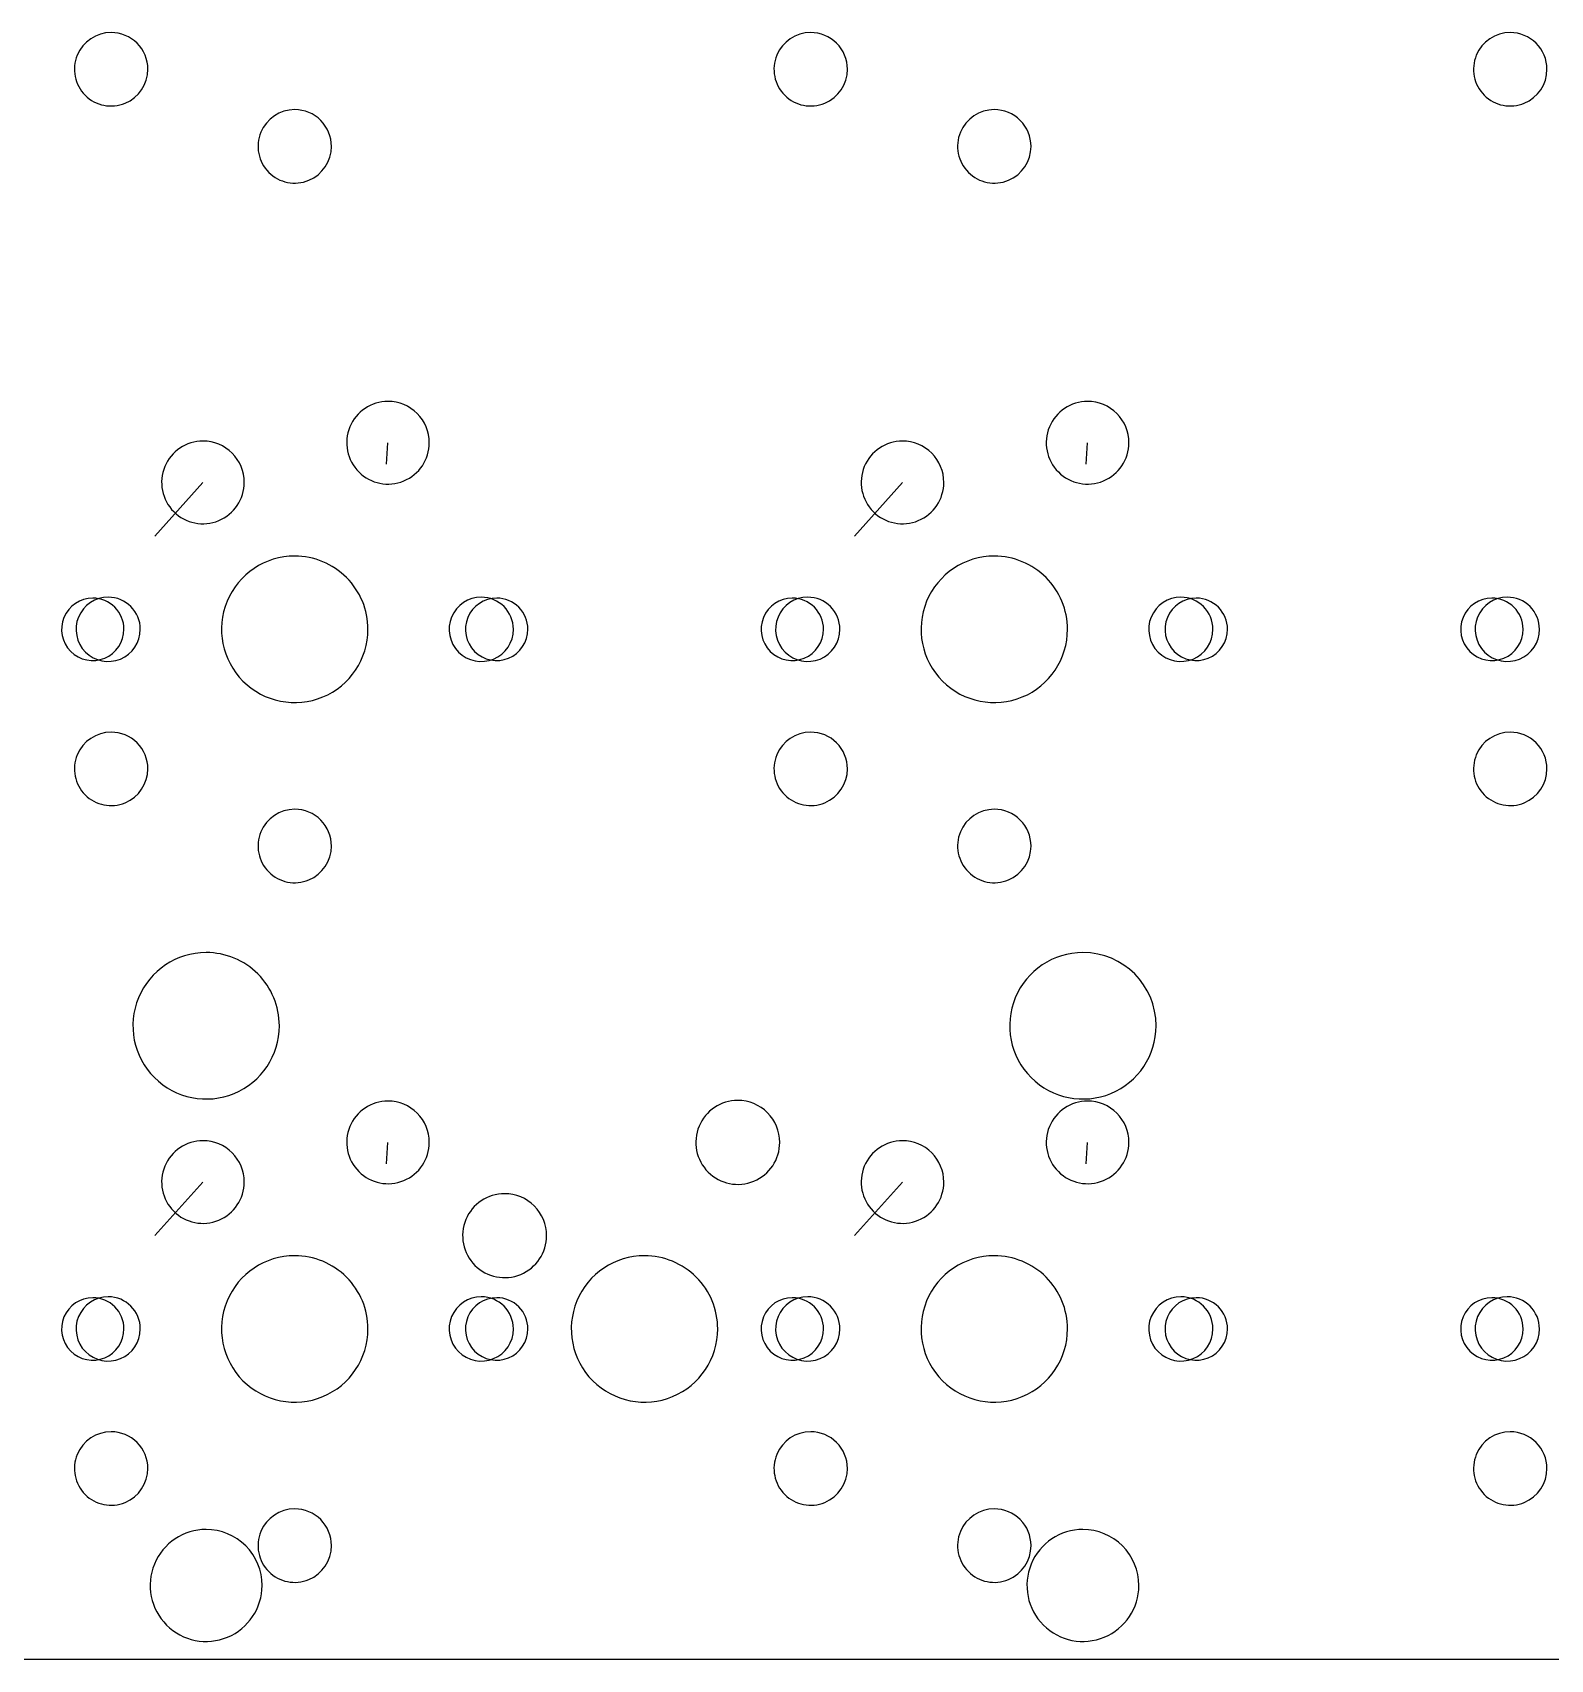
# Model space of a CAD drawing. Extents: x 2 to 288, y -137 to -43.
# Drawn here: x 176.06 to 217.4, y -136.91 to -92.61 of the extents above; entities that cross this region are included whole.
import ezdxf

# ---------------------------------------------------------------- set-up
doc = ezdxf.new("R2010")
doc.units = 0
doc.layers.get('0').update_dxf_attribs({"linetype": 'CONTINUOUS'})

msp = doc.modelspace()

# ---------------------------------------------------------------- linework, layer by layer
at = {"color": 7}
for points in [[(178.203036, -92.608621)], [(197.253027, -92.608621)], [(216.303017, -92.608621)], [(183.20303, -94.708618)], [(202.25302, -94.708618)], [(185.743026, -102.653623)], [(204.793017, -102.653623)], [(180.703033, -103.733622)], [(199.753024, -103.733622)], [(183.20303, -106.864718)], [(183.20303, -106.864718)], [(202.25302, -106.864718)], [(202.25302, -106.864718)], [(177.703037, -108.008616), (177.703037, -108.008616)], [(178.123036, -107.983616)], [(178.123036, -107.983616)], [(188.283023, -107.983616)], [(188.283023, -107.983616)], [(188.703022, -108.008616)], [(188.703022, -108.008616)], [(196.753028, -108.008616)], [(196.753028, -108.008616)], [(197.173027, -107.983616)], [(197.173027, -107.983616)], [(207.333013, -107.983616)], [(207.333013, -107.983616)], [(207.753013, -108.008616)], [(207.753013, -108.008616)], [(215.803018, -108.008616)], [(215.803018, -108.008616)], [(216.223018, -107.983616)], [(216.223018, -107.983616)], [(178.203036, -111.658611)], [(197.253027, -111.658611)], [(216.303017, -111.658611)], [(183.20303, -113.758609)], [(202.25302, -113.758609)], [(180.790041, -117.659719)], [(204.666009, -117.659719)], [(185.743026, -121.703614)], [(195.268021, -121.685614)], [(204.793017, -121.703614)], [(180.703033, -122.783613)], [(199.753024, -122.783613)], [(188.91803, -124.225611)], [(183.20303, -125.914708), (183.20303, -125.914708)], [(192.728025, -125.914708)], [(202.25302, -125.914708)], [(202.25302, -125.914708)], [(177.703037, -127.058607), (177.703037, -127.058607)], [(178.123036, -127.033607)], [(178.123036, -127.033607)], [(188.283023, -127.033607)], [(188.283023, -127.033607)], [(188.703022, -127.058607)], [(188.703022, -127.058607)], [(196.753028, -127.058607)], [(196.753028, -127.058607)], [(197.173027, -127.033607)], [(197.173027, -127.033607)], [(207.333013, -127.033607), (207.333013, -127.033607)], [(207.753013, -127.058607), (207.753013, -127.058607)], [(215.803018, -127.058607)], [(215.803018, -127.058607)], [(216.223018, -127.033607)], [(216.223018, -127.033607)], [(178.203036, -130.708602)], [(197.253027, -130.708602)], [(216.303017, -130.708602)], [(183.20303, -132.808599)], [(202.25302, -132.808599)], [(180.790041, -133.369598)], [(204.666009, -133.369598)]]:
    msp.add_lwpolyline(points, close=True, dxfattribs=at)
for points in [[(185.703026, -104.358621), (185.742568, -103.77859)], [(204.753017, -104.358621), (204.792559, -103.77859)], [(179.393035, -106.318619), (180.703023, -104.858613)], [(198.443025, -106.318619), (199.753014, -104.858613)], [(185.703026, -123.408612), (185.742568, -122.828581)], [(204.753017, -123.408612), (204.792559, -122.828581)], [(179.393035, -125.368609), (180.703023, -123.908603)], [(198.443025, -125.368609), (199.753014, -123.908603)], [(231.4672, -136.908476), (58.738642, -136.908476)]]:
    msp.add_lwpolyline(points, dxfattribs=at)
for points in [[(178.203036, -92.608621), (177.798575, -92.608621), (177.433939, -92.852263), (177.279158, -93.225937)], [(178.910142, -92.901514), (178.722606, -92.713978), (178.468252, -92.608621), (178.203036, -92.608621)], [(179.203035, -93.60862), (179.203035, -93.343403), (179.097678, -93.08905), (178.910142, -92.901514)], [(197.253027, -92.608621), (196.848565, -92.608621), (196.483929, -92.852263), (196.329149, -93.225937)], [(197.960133, -92.901514), (197.772597, -92.713978), (197.518243, -92.608621), (197.253027, -92.608621)], [(198.253026, -93.60862), (198.253026, -93.343403), (198.147669, -93.08905), (197.960133, -92.901514)], [(216.303017, -92.608621), (215.898556, -92.608621), (215.53392, -92.852263), (215.379139, -93.225937)], [(217.010123, -92.901514), (216.822587, -92.713978), (216.568234, -92.608621), (216.303017, -92.608621)], [(217.303016, -93.60862), (217.303016, -93.343403), (217.197659, -93.08905), (217.010123, -92.901514)], [(177.279158, -93.225937), (177.124377, -93.59961), (177.209933, -94.029728), (177.49593, -94.315725)], [(196.329149, -93.225937), (196.174368, -93.59961), (196.259923, -94.029728), (196.545921, -94.315725)], [(215.379139, -93.225937), (215.224358, -93.59961), (215.309914, -94.029728), (215.595912, -94.315725)], [(178.585719, -94.532498), (178.959393, -94.377717), (179.203035, -94.013081), (179.203035, -93.60862)], [(197.63571, -94.532498), (198.009384, -94.377717), (198.253026, -94.013081), (198.253026, -93.60862)], [(216.6857, -94.532498), (217.059374, -94.377717), (217.303016, -94.013081), (217.303016, -93.60862)], [(177.49593, -94.315725), (177.781928, -94.601723), (178.212045, -94.687279), (178.585719, -94.532498)], [(196.545921, -94.315725), (196.831919, -94.601723), (197.262036, -94.687279), (197.63571, -94.532498)], [(215.595912, -94.315725), (215.881909, -94.601723), (216.312026, -94.687279), (216.6857, -94.532498)], [(183.20303, -94.708618), (182.798568, -94.708618), (182.433932, -94.95226), (182.279151, -95.325934)], [(183.910135, -95.001511), (183.722599, -94.813975), (183.468246, -94.708618), (183.20303, -94.708618)], [(202.25302, -94.708618), (201.848558, -94.708618), (201.483923, -94.95226), (201.329142, -95.325934)], [(202.960126, -95.001511), (202.77259, -94.813975), (202.518236, -94.708618), (202.25302, -94.708618)], [(184.203028, -95.708617), (184.203028, -95.443401), (184.097672, -95.189047), (183.910135, -95.001511)], [(203.253019, -95.708617), (203.253019, -95.443401), (203.147662, -95.189047), (202.960126, -95.001511)], [(182.279151, -95.325934), (182.12437, -95.699608), (182.209926, -96.129725), (182.495924, -96.415723)], [(201.329142, -95.325934), (201.174361, -95.699608), (201.259917, -96.129725), (201.545914, -96.415723)], [(183.585713, -96.632495), (183.959386, -96.477714), (184.203028, -96.113078), (184.203028, -95.708617)], [(202.635703, -96.632495), (203.009377, -96.477714), (203.253019, -96.113078), (203.253019, -95.708617)], [(182.495924, -96.415723), (182.781921, -96.70172), (183.212039, -96.787276), (183.585713, -96.632495)], [(201.545914, -96.415723), (201.831912, -96.70172), (202.262029, -96.787276), (202.635703, -96.632495)], [(185.743026, -102.653623), (185.288007, -102.653623), (184.877792, -102.927721), (184.703663, -103.348104)], [(186.53852, -102.983128), (186.327542, -102.77215), (186.041394, -102.653623), (185.743026, -102.653623)], [(204.793017, -102.653623), (204.337997, -102.653623), (203.927782, -102.927721), (203.753654, -103.348104)], [(205.588511, -102.983128), (205.377533, -102.77215), (205.091385, -102.653623), (204.793017, -102.653623)], [(186.868025, -103.778622), (186.868025, -103.480254), (186.749498, -103.194106), (186.53852, -102.983128)], [(205.918015, -103.778622), (205.918015, -103.480254), (205.799489, -103.194106), (205.588511, -102.983128)], [(184.703663, -103.348104), (184.529535, -103.768487), (184.625785, -104.252369), (184.947532, -104.574116)], [(203.753654, -103.348104), (203.579525, -103.768487), (203.675775, -104.252369), (203.997523, -104.574116)], [(180.703033, -103.733622), (180.248014, -103.733622), (179.837798, -104.007719), (179.66367, -104.428102)], [(181.498527, -104.063126), (181.287549, -103.852148), (181.001401, -103.733622), (180.703033, -103.733622)], [(181.828031, -104.858621), (181.828031, -104.560252), (181.709505, -104.274105), (181.498527, -104.063126)], [(186.173544, -104.817985), (186.593928, -104.643857), (186.868025, -104.233641), (186.868025, -103.778622)], [(199.753024, -103.733622), (199.298004, -103.733622), (198.887789, -104.007719), (198.71366, -104.428102)], [(200.548518, -104.063126), (200.337539, -103.852148), (200.051392, -103.733622), (199.753024, -103.733622)], [(200.878022, -104.858621), (200.878022, -104.560252), (200.759496, -104.274105), (200.548518, -104.063126)], [(205.223535, -104.817985), (205.643918, -104.643857), (205.918015, -104.233641), (205.918015, -103.778622)], [(179.66367, -104.428102), (179.489541, -104.848485), (179.585792, -105.332367), (179.907539, -105.654115)], [(198.71366, -104.428102), (198.539532, -104.848485), (198.635782, -105.332367), (198.957529, -105.654115)], [(181.133551, -105.897984), (181.553934, -105.723855), (181.828031, -105.31364), (181.828031, -104.858621)], [(184.947532, -104.574116), (185.269279, -104.895863), (185.753161, -104.992113), (186.173544, -104.817985)], [(200.183542, -105.897984), (200.603925, -105.723855), (200.878022, -105.31364), (200.878022, -104.858621)], [(203.997523, -104.574116), (204.31927, -104.895863), (204.803152, -104.992113), (205.223535, -104.817985)], [(179.907539, -105.654115), (180.229286, -105.975862), (180.713168, -106.072112), (181.133551, -105.897984)], [(198.957529, -105.654115), (199.279277, -105.975862), (199.763159, -106.072112), (200.183542, -105.897984)], [(183.20303, -106.864718), (182.396573, -106.864718), (181.669526, -107.350515), (181.360909, -108.095584)], [(183.20303, -106.864718), (182.396573, -106.864718), (181.669526, -107.350515), (181.360909, -108.095584)], [(184.612928, -107.448717), (184.239, -107.074789), (183.731844, -106.864718), (183.20303, -106.864718)], [(184.612928, -107.448717), (184.239, -107.074789), (183.731844, -106.864718), (183.20303, -106.864718)], [(202.25302, -106.864718), (201.446564, -106.864718), (200.719517, -107.350515), (200.410899, -108.095584)], [(202.25302, -106.864718), (201.446564, -106.864718), (200.719517, -107.350515), (200.410899, -108.095584)], [(203.662918, -107.448717), (203.28899, -107.074789), (202.781835, -106.864718), (202.25302, -106.864718)], [(203.662918, -107.448717), (203.28899, -107.074789), (202.781835, -106.864718), (202.25302, -106.864718)], [(185.196927, -108.858615), (185.196927, -108.329801), (184.986856, -107.822645), (184.612928, -107.448717)], [(185.196927, -108.858615), (185.196927, -108.329801), (184.986856, -107.822645), (184.612928, -107.448717)], [(204.246918, -108.858615), (204.246918, -108.329801), (204.036847, -107.822645), (203.662918, -107.448717)], [(204.246918, -108.858615), (204.246918, -108.329801), (204.036847, -107.822645), (203.662918, -107.448717)], [(177.703037, -108.008616), (177.359244, -108.008616), (177.049304, -108.215712), (176.91774, -108.533335)], [(177.703037, -108.008616), (177.359244, -108.008616), (177.049304, -108.215712), (176.91774, -108.533335)], [(178.123036, -107.983616), (177.769132, -107.983616), (177.450076, -108.196803), (177.314643, -108.523768)], [(178.123036, -107.983616), (177.769132, -107.983616), (177.450076, -108.196803), (177.314643, -108.523768)], [(178.304077, -108.257575), (178.144671, -108.09817), (177.928471, -108.008616), (177.703037, -108.008616)], [(178.304077, -108.257575), (178.144671, -108.09817), (177.928471, -108.008616), (177.703037, -108.008616)], [(178.998035, -108.858615), (178.998035, -108.375367), (178.606285, -107.983616), (178.123036, -107.983616)], [(178.998035, -108.858615), (178.998035, -108.375367), (178.606285, -107.983616), (178.123036, -107.983616)], [(188.283023, -107.983616), (187.929119, -107.983616), (187.610062, -108.196803), (187.474629, -108.523768)], [(188.283023, -107.983616), (187.929119, -107.983616), (187.610062, -108.196803), (187.474629, -108.523768)], [(188.703022, -108.008616), (188.35923, -108.008616), (188.049289, -108.215712), (187.917726, -108.533335)], [(188.703022, -108.008616), (188.35923, -108.008616), (188.049289, -108.215712), (187.917726, -108.533335)], [(189.158022, -108.858615), (189.158022, -108.375367), (188.766271, -107.983616), (188.283023, -107.983616)], [(189.158022, -108.858615), (189.158022, -108.375367), (188.766271, -107.983616), (188.283023, -107.983616)], [(189.304062, -108.257575), (189.144656, -108.09817), (188.928456, -108.008616), (188.703022, -108.008616)], [(189.304062, -108.257575), (189.144656, -108.09817), (188.928456, -108.008616), (188.703022, -108.008616)], [(196.753028, -108.008616), (196.409235, -108.008616), (196.099295, -108.215712), (195.967731, -108.533335)], [(196.753028, -108.008616), (196.409235, -108.008616), (196.099295, -108.215712), (195.967731, -108.533335)], [(197.173027, -107.983616), (196.819123, -107.983616), (196.500067, -108.196803), (196.364633, -108.523768)], [(197.173027, -107.983616), (196.819123, -107.983616), (196.500067, -108.196803), (196.364633, -108.523768)], [(197.354067, -108.257575), (197.194662, -108.09817), (196.978461, -108.008616), (196.753028, -108.008616)], [(197.354067, -108.257575), (197.194662, -108.09817), (196.978461, -108.008616), (196.753028, -108.008616)], [(197.791745, -108.239898), (197.62765, -108.075803), (197.405091, -107.983616), (197.173027, -107.983616)], [(197.791745, -108.239898), (197.62765, -108.075803), (197.405091, -107.983616), (197.173027, -107.983616)], [(207.333013, -107.983616), (206.979109, -107.983616), (206.660053, -108.196803), (206.52462, -108.523768)], [(207.333013, -107.983616), (206.979109, -107.983616), (206.660053, -108.196803), (206.52462, -108.523768)], [(207.753013, -108.008616), (207.40922, -108.008616), (207.09928, -108.215712), (206.967716, -108.533335)], [(207.753013, -108.008616), (207.40922, -108.008616), (207.09928, -108.215712), (206.967716, -108.533335)], [(208.208012, -108.858615), (208.208012, -108.375367), (207.816262, -107.983616), (207.333013, -107.983616)], [(208.208012, -108.858615), (208.208012, -108.375367), (207.816262, -107.983616), (207.333013, -107.983616)], [(208.354053, -108.257575), (208.194647, -108.09817), (207.978447, -108.008616), (207.753013, -108.008616)], [(208.354053, -108.257575), (208.194647, -108.09817), (207.978447, -108.008616), (207.753013, -108.008616)], [(215.803018, -108.008616), (215.459226, -108.008616), (215.149285, -108.215712), (215.017722, -108.533335)], [(215.803018, -108.008616), (215.459226, -108.008616), (215.149285, -108.215712), (215.017722, -108.533335)], [(216.223018, -107.983616), (215.869114, -107.983616), (215.550057, -108.196803), (215.414624, -108.523768)], [(216.223018, -107.983616), (215.869114, -107.983616), (215.550057, -108.196803), (215.414624, -108.523768)], [(216.404058, -108.257575), (216.244652, -108.09817), (216.028452, -108.008616), (215.803018, -108.008616)], [(216.404058, -108.257575), (216.244652, -108.09817), (216.028452, -108.008616), (215.803018, -108.008616)], [(216.841735, -108.239898), (216.677641, -108.075803), (216.455082, -107.983616), (216.223018, -107.983616)], [(216.841735, -108.239898), (216.677641, -108.075803), (216.455082, -107.983616), (216.223018, -107.983616)], [(176.91774, -108.533335), (176.786177, -108.850958), (176.858899, -109.216557), (177.101997, -109.459655)], [(176.91774, -108.533335), (176.786177, -108.850958), (176.858899, -109.216557), (177.101997, -109.459655)], [(177.314643, -108.523768), (177.17921, -108.850732), (177.254071, -109.227085), (177.504319, -109.477333)], [(177.314643, -108.523768), (177.17921, -108.850732), (177.254071, -109.227085), (177.504319, -109.477333)], [(178.553036, -108.858615), (178.553036, -108.633181), (178.463483, -108.416981), (178.304077, -108.257575)], [(178.553036, -108.858615), (178.553036, -108.633181), (178.463483, -108.416981), (178.304077, -108.257575)], [(181.360909, -108.095584), (181.052291, -108.840652), (181.222881, -109.698263), (181.793131, -110.268514)], [(181.360909, -108.095584), (181.052291, -108.840652), (181.222881, -109.698263), (181.793131, -110.268514)], [(187.474629, -108.523768), (187.339196, -108.850732), (187.414057, -109.227085), (187.664305, -109.477333)], [(187.474629, -108.523768), (187.339196, -108.850732), (187.414057, -109.227085), (187.664305, -109.477333)], [(187.917726, -108.533335), (187.786162, -108.850958), (187.858884, -109.216557), (188.101982, -109.459655)], [(187.917726, -108.533335), (187.786162, -108.850958), (187.858884, -109.216557), (188.101982, -109.459655)], [(189.553021, -108.858615), (189.553021, -108.633181), (189.463468, -108.416981), (189.304062, -108.257575)], [(189.553021, -108.858615), (189.553021, -108.633181), (189.463468, -108.416981), (189.304062, -108.257575)], [(195.967731, -108.533335), (195.836167, -108.850958), (195.90889, -109.216557), (196.151988, -109.459655)], [(195.967731, -108.533335), (195.836167, -108.850958), (195.90889, -109.216557), (196.151988, -109.459655)], [(196.364633, -108.523768), (196.2292, -108.850732), (196.304061, -109.227085), (196.554309, -109.477333)], [(196.364633, -108.523768), (196.2292, -108.850732), (196.304061, -109.227085), (196.554309, -109.477333)], [(197.603026, -108.858615), (197.603026, -108.633181), (197.513473, -108.416981), (197.354067, -108.257575)], [(197.603026, -108.858615), (197.603026, -108.633181), (197.513473, -108.416981), (197.354067, -108.257575)], [(198.048026, -108.858615), (198.048026, -108.626551), (197.955839, -108.403992), (197.791745, -108.239898)], [(198.048026, -108.858615), (198.048026, -108.626551), (197.955839, -108.403992), (197.791745, -108.239898)], [(200.410899, -108.095584), (200.102282, -108.840652), (200.272871, -109.698263), (200.843122, -110.268514)], [(200.410899, -108.095584), (200.102282, -108.840652), (200.272871, -109.698263), (200.843122, -110.268514)], [(206.52462, -108.523768), (206.389187, -108.850732), (206.464048, -109.227085), (206.714296, -109.477333)], [(206.52462, -108.523768), (206.389187, -108.850732), (206.464048, -109.227085), (206.714296, -109.477333)], [(206.967716, -108.533335), (206.836153, -108.850958), (206.908875, -109.216557), (207.151973, -109.459655)], [(206.967716, -108.533335), (206.836153, -108.850958), (206.908875, -109.216557), (207.151973, -109.459655)], [(208.603012, -108.858615), (208.603012, -108.633181), (208.513459, -108.416981), (208.354053, -108.257575)], [(208.603012, -108.858615), (208.603012, -108.633181), (208.513459, -108.416981), (208.354053, -108.257575)], [(215.017722, -108.533335), (214.886158, -108.850958), (214.95888, -109.216557), (215.201978, -109.459655)], [(215.017722, -108.533335), (214.886158, -108.850958), (214.95888, -109.216557), (215.201978, -109.459655)], [(215.414624, -108.523768), (215.279191, -108.850732), (215.354052, -109.227085), (215.6043, -109.477333)], [(215.414624, -108.523768), (215.279191, -108.850732), (215.354052, -109.227085), (215.6043, -109.477333)], [(216.653017, -108.858615), (216.653017, -108.633181), (216.563464, -108.416981), (216.404058, -108.257575)], [(216.653017, -108.858615), (216.653017, -108.633181), (216.563464, -108.416981), (216.404058, -108.257575)], [(217.098016, -108.858615), (217.098016, -108.626551), (217.005829, -108.403992), (216.841735, -108.239898)], [(217.098016, -108.858615), (217.098016, -108.626551), (217.005829, -108.403992), (216.841735, -108.239898)], [(178.028317, -109.643912), (178.34594, -109.512348), (178.553036, -109.202408), (178.553036, -108.858615)], [(178.028317, -109.643912), (178.34594, -109.512348), (178.553036, -109.202408), (178.553036, -108.858615)], [(178.457884, -109.667009), (178.784849, -109.531575), (178.998035, -109.212519), (178.998035, -108.858615)], [(178.457884, -109.667009), (178.784849, -109.531575), (178.998035, -109.212519), (178.998035, -108.858615)], [(183.966061, -110.700736), (184.711129, -110.392119), (185.196927, -109.665071), (185.196927, -108.858615)], [(183.966061, -110.700736), (184.711129, -110.392119), (185.196927, -109.665071), (185.196927, -108.858615)], [(188.61787, -109.667009), (188.944835, -109.531575), (189.158022, -109.212519), (189.158022, -108.858615)], [(188.61787, -109.667009), (188.944835, -109.531575), (189.158022, -109.212519), (189.158022, -108.858615)], [(189.028303, -109.643912), (189.345926, -109.512348), (189.553021, -109.202408), (189.553021, -108.858615)], [(189.028303, -109.643912), (189.345926, -109.512348), (189.553021, -109.202408), (189.553021, -108.858615)], [(197.078308, -109.643912), (197.395931, -109.512348), (197.603026, -109.202408), (197.603026, -108.858615)], [(197.078308, -109.643912), (197.395931, -109.512348), (197.603026, -109.202408), (197.603026, -108.858615)], [(197.507875, -109.667009), (197.834839, -109.531575), (198.048026, -109.212519), (198.048026, -108.858615)], [(197.507875, -109.667009), (197.834839, -109.531575), (198.048026, -109.212519), (198.048026, -108.858615)], [(203.016052, -110.700736), (203.76112, -110.392119), (204.246918, -109.665071), (204.246918, -108.858615)], [(203.016052, -110.700736), (203.76112, -110.392119), (204.246918, -109.665071), (204.246918, -108.858615)], [(207.667861, -109.667009), (207.994826, -109.531575), (208.208012, -109.212519), (208.208012, -108.858615)], [(207.667861, -109.667009), (207.994826, -109.531575), (208.208012, -109.212519), (208.208012, -108.858615)], [(208.078293, -109.643912), (208.395916, -109.512348), (208.603012, -109.202408), (208.603012, -108.858615)], [(208.078293, -109.643912), (208.395916, -109.512348), (208.603012, -109.202408), (208.603012, -108.858615)], [(216.128299, -109.643912), (216.445921, -109.512348), (216.653017, -109.202408), (216.653017, -108.858615)], [(216.128299, -109.643912), (216.445921, -109.512348), (216.653017, -109.202408), (216.653017, -108.858615)], [(216.557865, -109.667009), (216.88483, -109.531575), (217.098016, -109.212519), (217.098016, -108.858615)], [(216.557865, -109.667009), (216.88483, -109.531575), (217.098016, -109.212519), (217.098016, -108.858615)], [(177.101997, -109.459655), (177.345095, -109.702753), (177.710695, -109.775475), (178.028317, -109.643912)], [(177.101997, -109.459655), (177.345095, -109.702753), (177.710695, -109.775475), (178.028317, -109.643912)], [(177.504319, -109.477333), (177.754567, -109.727581), (178.130919, -109.802442), (178.457884, -109.667009)], [(177.504319, -109.477333), (177.754567, -109.727581), (178.130919, -109.802442), (178.457884, -109.667009)], [(187.664305, -109.477333), (187.914553, -109.727581), (188.290906, -109.802442), (188.61787, -109.667009)], [(187.664305, -109.477333), (187.914553, -109.727581), (188.290906, -109.802442), (188.61787, -109.667009)], [(188.101982, -109.459655), (188.34508, -109.702753), (188.71068, -109.775475), (189.028303, -109.643912)], [(188.101982, -109.459655), (188.34508, -109.702753), (188.71068, -109.775475), (189.028303, -109.643912)], [(196.151988, -109.459655), (196.395086, -109.702753), (196.760685, -109.775475), (197.078308, -109.643912)], [(196.151988, -109.459655), (196.395086, -109.702753), (196.760685, -109.775475), (197.078308, -109.643912)], [(196.554309, -109.477333), (196.804557, -109.727581), (197.18091, -109.802442), (197.507875, -109.667009)], [(196.554309, -109.477333), (196.804557, -109.727581), (197.18091, -109.802442), (197.507875, -109.667009)], [(206.714296, -109.477333), (206.964544, -109.727581), (207.340896, -109.802442), (207.667861, -109.667009)], [(206.714296, -109.477333), (206.964544, -109.727581), (207.340896, -109.802442), (207.667861, -109.667009)], [(207.151973, -109.459655), (207.395071, -109.702753), (207.760671, -109.775475), (208.078293, -109.643912)], [(207.151973, -109.459655), (207.395071, -109.702753), (207.760671, -109.775475), (208.078293, -109.643912)], [(215.201978, -109.459655), (215.445076, -109.702753), (215.810676, -109.775475), (216.128299, -109.643912)], [(215.201978, -109.459655), (215.445076, -109.702753), (215.810676, -109.775475), (216.128299, -109.643912)], [(215.6043, -109.477333), (215.854548, -109.727581), (216.2309, -109.802442), (216.557865, -109.667009)], [(215.6043, -109.477333), (215.854548, -109.727581), (216.2309, -109.802442), (216.557865, -109.667009)], [(181.793131, -110.268514), (182.363382, -110.838764), (183.220993, -111.009354), (183.966061, -110.700736)], [(181.793131, -110.268514), (182.363382, -110.838764), (183.220993, -111.009354), (183.966061, -110.700736)], [(200.843122, -110.268514), (201.413372, -110.838764), (202.270983, -111.009354), (203.016052, -110.700736)], [(200.843122, -110.268514), (201.413372, -110.838764), (202.270983, -111.009354), (203.016052, -110.700736)], [(178.203036, -111.658611), (177.798575, -111.658611), (177.433939, -111.902253), (177.279158, -112.275927)], [(178.910142, -111.951504), (178.722606, -111.763968), (178.468252, -111.658611), (178.203036, -111.658611)], [(179.203035, -112.65861), (179.203035, -112.393394), (179.097678, -112.13904), (178.910142, -111.951504)], [(197.253027, -111.658611), (196.848565, -111.658611), (196.483929, -111.902253), (196.329149, -112.275927)], [(197.960133, -111.951504), (197.772597, -111.763968), (197.518243, -111.658611), (197.253027, -111.658611)], [(198.253026, -112.65861), (198.253026, -112.393394), (198.147669, -112.13904), (197.960133, -111.951504)], [(216.303017, -111.658611), (215.898556, -111.658611), (215.53392, -111.902253), (215.379139, -112.275927)], [(217.010123, -111.951504), (216.822587, -111.763968), (216.568234, -111.658611), (216.303017, -111.658611)], [(217.303016, -112.65861), (217.303016, -112.393394), (217.197659, -112.13904), (217.010123, -111.951504)], [(177.279158, -112.275927), (177.124377, -112.649601), (177.209933, -113.079718), (177.49593, -113.365716)], [(196.329149, -112.275927), (196.174368, -112.649601), (196.259923, -113.079718), (196.545921, -113.365716)], [(215.379139, -112.275927), (215.224358, -112.649601), (215.309914, -113.079718), (215.595912, -113.365716)], [(178.585719, -113.582488), (178.959393, -113.427708), (179.203035, -113.063072), (179.203035, -112.65861)], [(197.63571, -113.582488), (198.009384, -113.427708), (198.253026, -113.063072), (198.253026, -112.65861)], [(216.6857, -113.582488), (217.059374, -113.427708), (217.303016, -113.063072), (217.303016, -112.65861)], [(177.49593, -113.365716), (177.781928, -113.651714), (178.212045, -113.737269), (178.585719, -113.582488)], [(196.545921, -113.365716), (196.831919, -113.651714), (197.262036, -113.737269), (197.63571, -113.582488)], [(215.595912, -113.365716), (215.881909, -113.651714), (216.312026, -113.737269), (216.6857, -113.582488)], [(183.20303, -113.758609), (182.798568, -113.758609), (182.433932, -114.00225), (182.279151, -114.375924)], [(183.910135, -114.051501), (183.722599, -113.863965), (183.468246, -113.758609), (183.20303, -113.758609)], [(202.25302, -113.758609), (201.848558, -113.758609), (201.483923, -114.00225), (201.329142, -114.375924)], [(202.960126, -114.051501), (202.77259, -113.863965), (202.518236, -113.758609), (202.25302, -113.758609)], [(184.203028, -114.758607), (184.203028, -114.493391), (184.097672, -114.239038), (183.910135, -114.051501)], [(203.253019, -114.758607), (203.253019, -114.493391), (203.147662, -114.239038), (202.960126, -114.051501)], [(182.279151, -114.375924), (182.12437, -114.749598), (182.209926, -115.179716), (182.495924, -115.465713)], [(201.329142, -114.375924), (201.174361, -114.749598), (201.259917, -115.179716), (201.545914, -115.465713)], [(183.585713, -115.682486), (183.959386, -115.527705), (184.203028, -115.163069), (184.203028, -114.758607)], [(202.635703, -115.682486), (203.009377, -115.527705), (203.253019, -115.163069), (203.253019, -114.758607)], [(182.495924, -115.465713), (182.781921, -115.751711), (183.212039, -115.837266), (183.585713, -115.682486)], [(201.545914, -115.465713), (201.831912, -115.751711), (202.262029, -115.837266), (202.635703, -115.682486)], [(180.790041, -117.659719), (179.983585, -117.659719), (179.256537, -118.145517), (178.94792, -118.890585)], [(182.199939, -118.243718), (181.826011, -117.86979), (181.318855, -117.659719), (180.790041, -117.659719)], [(204.666009, -117.659719), (203.859553, -117.659719), (203.132505, -118.145517), (202.823888, -118.890585)], [(206.659906, -119.653617), (206.659906, -118.552418), (205.767208, -117.659719), (204.666009, -117.659719)], [(182.783938, -119.653617), (182.783938, -119.124802), (182.573867, -118.617647), (182.199939, -118.243718)], [(178.94792, -118.890585), (178.639302, -119.635654), (178.809892, -120.493264), (179.380142, -121.063515)], [(202.823888, -118.890585), (202.515271, -119.635654), (202.68586, -120.493264), (203.256111, -121.063515)], [(181.553072, -121.495738), (182.298141, -121.18712), (182.783938, -120.460073), (182.783938, -119.653617)], [(205.42904, -121.495738), (206.174109, -121.18712), (206.659906, -120.460073), (206.659906, -119.653617)], [(179.380142, -121.063515), (179.950393, -121.633766), (180.808004, -121.804355), (181.553072, -121.495738)], [(203.256111, -121.063515), (203.826361, -121.633766), (204.683972, -121.804355), (205.42904, -121.495738)], [(185.743026, -121.703614), (185.288007, -121.703614), (184.877792, -121.977711), (184.703663, -122.398094)], [(186.53852, -122.033118), (186.327542, -121.82214), (186.041394, -121.703614), (185.743026, -121.703614)], [(195.268021, -121.685614), (194.805722, -121.685614), (194.388943, -121.964097), (194.212029, -122.391206)], [(196.076243, -122.020391), (195.86189, -121.806037), (195.571164, -121.685614), (195.268021, -121.685614)], [(204.793017, -121.703614), (204.337997, -121.703614), (203.927782, -121.977711), (203.753654, -122.398094)], [(205.588511, -122.033118), (205.377533, -121.82214), (205.091385, -121.703614), (204.793017, -121.703614)], [(186.868025, -122.828613), (186.868025, -122.530244), (186.749498, -122.244097), (186.53852, -122.033118)], [(196.41102, -122.828613), (196.41102, -122.52547), (196.290597, -122.234744), (196.076243, -122.020391)], [(205.918015, -122.828613), (205.918015, -122.530244), (205.799489, -122.244097), (205.588511, -122.033118)], [(184.703663, -122.398094), (184.529535, -122.818477), (184.625785, -123.302359), (184.947532, -123.624107)], [(194.212029, -122.391206), (194.035114, -122.818315), (194.132904, -123.309939), (194.4598, -123.636835)], [(203.753654, -122.398094), (203.579525, -122.818477), (203.675775, -123.302359), (203.997523, -123.624107)], [(180.703033, -122.783613), (180.248014, -122.783613), (179.837798, -123.05771), (179.66367, -123.478093)], [(181.498527, -123.113117), (181.287549, -122.902139), (181.001401, -122.783613), (180.703033, -122.783613)], [(181.828031, -123.908611), (181.828031, -123.610243), (181.709505, -123.324095), (181.498527, -123.113117)], [(186.173544, -123.867976), (186.593928, -123.693847), (186.868025, -123.283632), (186.868025, -122.828613)], [(195.705428, -123.884605), (196.132537, -123.707691), (196.41102, -123.290912), (196.41102, -122.828613)], [(199.753024, -122.783613), (199.298004, -122.783613), (198.887789, -123.05771), (198.71366, -123.478093)], [(200.548518, -123.113117), (200.337539, -122.902139), (200.051392, -122.783613), (199.753024, -122.783613)], [(200.878022, -123.908611), (200.878022, -123.610243), (200.759496, -123.324095), (200.548518, -123.113117)], [(205.223535, -123.867976), (205.643918, -123.693847), (205.918015, -123.283632), (205.918015, -122.828613)], [(179.66367, -123.478093), (179.489541, -123.898476), (179.585792, -124.382358), (179.907539, -124.704105)], [(198.71366, -123.478093), (198.539532, -123.898476), (198.635782, -124.382358), (198.957529, -124.704105)], [(181.133551, -124.947974), (181.553934, -124.773846), (181.828031, -124.363631), (181.828031, -123.908611)], [(184.947532, -123.624107), (185.269279, -123.945854), (185.753161, -124.042104), (186.173544, -123.867976)], [(194.4598, -123.636835), (194.786695, -123.96373), (195.278319, -124.06152), (195.705428, -123.884605)], [(200.183542, -124.947974), (200.603925, -124.773846), (200.878022, -124.363631), (200.878022, -123.908611)], [(203.997523, -123.624107), (204.31927, -123.945854), (204.803152, -124.042104), (205.223535, -123.867976)], [(188.91803, -124.225611), (188.45573, -124.225611), (188.038952, -124.504093), (187.862037, -124.931203)], [(189.726252, -124.560387), (189.511898, -124.346033), (189.221172, -124.225611), (188.91803, -124.225611)], [(179.907539, -124.704105), (180.229286, -125.025852), (180.713168, -125.122103), (181.133551, -124.947974)], [(190.061028, -125.368609), (190.061028, -125.065467), (189.940606, -124.774741), (189.726252, -124.560387)], [(198.957529, -124.704105), (199.279277, -125.025852), (199.763159, -125.122103), (200.183542, -124.947974)], [(187.862037, -124.931203), (187.685123, -125.358312), (187.782913, -125.849936), (188.109808, -126.176831)], [(189.355437, -126.424602), (189.782546, -126.247688), (190.061028, -125.830909), (190.061028, -125.368609)], [(183.20303, -125.914708), (182.396573, -125.914708), (181.669526, -126.400506), (181.360909, -127.145574)], [(183.20303, -125.914708), (182.396573, -125.914708), (181.669526, -126.400506), (181.360909, -127.145574)], [(184.612928, -126.498707), (184.239, -126.124779), (183.731844, -125.914708), (183.20303, -125.914708)], [(184.612928, -126.498707), (184.239, -126.124779), (183.731844, -125.914708), (183.20303, -125.914708)], [(188.109808, -126.176831), (188.436703, -126.503726), (188.928327, -126.601516), (189.355437, -126.424602)], [(192.728025, -125.914708), (191.921569, -125.914708), (191.194521, -126.400506), (190.885904, -127.145574)], [(194.137923, -126.498707), (193.763995, -126.124779), (193.256839, -125.914708), (192.728025, -125.914708)], [(202.25302, -125.914708), (201.446564, -125.914708), (200.719517, -126.400506), (200.410899, -127.145574)], [(202.25302, -125.914708), (201.446564, -125.914708), (200.719517, -126.400506), (200.410899, -127.145574)], [(203.662918, -126.498707), (203.28899, -126.124779), (202.781835, -125.914708), (202.25302, -125.914708)], [(203.662918, -126.498707), (203.28899, -126.124779), (202.781835, -125.914708), (202.25302, -125.914708)], [(185.196927, -127.908606), (185.196927, -127.379791), (184.986856, -126.872636), (184.612928, -126.498707)], [(185.196927, -127.908606), (185.196927, -127.379791), (184.986856, -126.872636), (184.612928, -126.498707)], [(194.721922, -127.908606), (194.721922, -127.379791), (194.511851, -126.872636), (194.137923, -126.498707)], [(204.246918, -127.908606), (204.246918, -127.379791), (204.036847, -126.872636), (203.662918, -126.498707)], [(204.246918, -127.908606), (204.246918, -127.379791), (204.036847, -126.872636), (203.662918, -126.498707)], [(177.703037, -127.058607), (177.359244, -127.058607), (177.049304, -127.265702), (176.91774, -127.583325)], [(177.703037, -127.058607), (177.359244, -127.058607), (177.049304, -127.265702), (176.91774, -127.583325)], [(178.123036, -127.033607), (177.769132, -127.033607), (177.450076, -127.246794), (177.314643, -127.573758)], [(178.123036, -127.033607), (177.769132, -127.033607), (177.450076, -127.246794), (177.314643, -127.573758)], [(178.304077, -127.307566), (178.144671, -127.14816), (177.928471, -127.058607), (177.703037, -127.058607)], [(178.304077, -127.307566), (178.144671, -127.14816), (177.928471, -127.058607), (177.703037, -127.058607)], [(178.998035, -127.908606), (178.998035, -127.425357), (178.606285, -127.033607), (178.123036, -127.033607)], [(178.998035, -127.908606), (178.998035, -127.425357), (178.606285, -127.033607), (178.123036, -127.033607)], [(188.283023, -127.033607), (187.929119, -127.033607), (187.610062, -127.246794), (187.474629, -127.573758)], [(188.283023, -127.033607), (187.929119, -127.033607), (187.610062, -127.246794), (187.474629, -127.573758)], [(188.703022, -127.058607), (188.35923, -127.058607), (188.049289, -127.265702), (187.917726, -127.583325)], [(188.703022, -127.058607), (188.35923, -127.058607), (188.049289, -127.265702), (187.917726, -127.583325)], [(189.158022, -127.908606), (189.158022, -127.425357), (188.766271, -127.033607), (188.283023, -127.033607)], [(189.158022, -127.908606), (189.158022, -127.425357), (188.766271, -127.033607), (188.283023, -127.033607)], [(189.304062, -127.307566), (189.144656, -127.14816), (188.928456, -127.058607), (188.703022, -127.058607)], [(189.304062, -127.307566), (189.144656, -127.14816), (188.928456, -127.058607), (188.703022, -127.058607)], [(196.753028, -127.058607), (196.409235, -127.058607), (196.099295, -127.265702), (195.967731, -127.583325)], [(196.753028, -127.058607), (196.409235, -127.058607), (196.099295, -127.265702), (195.967731, -127.583325)], [(197.173027, -127.033607), (196.819123, -127.033607), (196.500067, -127.246794), (196.364633, -127.573758)], [(197.173027, -127.033607), (196.819123, -127.033607), (196.500067, -127.246794), (196.364633, -127.573758)], [(197.354067, -127.307566), (197.194662, -127.14816), (196.978461, -127.058607), (196.753028, -127.058607)], [(197.354067, -127.307566), (197.194662, -127.14816), (196.978461, -127.058607), (196.753028, -127.058607)], [(197.791745, -127.289888), (197.62765, -127.125794), (197.405091, -127.033607), (197.173027, -127.033607)], [(197.791745, -127.289888), (197.62765, -127.125794), (197.405091, -127.033607), (197.173027, -127.033607)], [(207.333013, -127.033607), (206.979109, -127.033607), (206.660053, -127.246794), (206.52462, -127.573758)], [(207.333013, -127.033607), (206.979109, -127.033607), (206.660053, -127.246794), (206.52462, -127.573758)], [(207.753013, -127.058607), (207.40922, -127.058607), (207.09928, -127.265702), (206.967716, -127.583325)], [(207.753013, -127.058607), (207.40922, -127.058607), (207.09928, -127.265702), (206.967716, -127.583325)], [(208.208012, -127.908606), (208.208012, -127.425357), (207.816262, -127.033607), (207.333013, -127.033607)], [(208.208012, -127.908606), (208.208012, -127.425357), (207.816262, -127.033607), (207.333013, -127.033607)], [(208.354053, -127.307566), (208.194647, -127.14816), (207.978447, -127.058607), (207.753013, -127.058607)], [(208.354053, -127.307566), (208.194647, -127.14816), (207.978447, -127.058607), (207.753013, -127.058607)], [(215.803018, -127.058607), (215.459226, -127.058607), (215.149285, -127.265702), (215.017722, -127.583325)], [(215.803018, -127.058607), (215.459226, -127.058607), (215.149285, -127.265702), (215.017722, -127.583325)], [(216.223018, -127.033607), (215.869114, -127.033607), (215.550057, -127.246794), (215.414624, -127.573758)], [(216.223018, -127.033607), (215.869114, -127.033607), (215.550057, -127.246794), (215.414624, -127.573758)], [(216.404058, -127.307566), (216.244652, -127.14816), (216.028452, -127.058607), (215.803018, -127.058607)], [(216.404058, -127.307566), (216.244652, -127.14816), (216.028452, -127.058607), (215.803018, -127.058607)], [(216.841735, -127.289888), (216.677641, -127.125794), (216.455082, -127.033607), (216.223018, -127.033607)], [(216.841735, -127.289888), (216.677641, -127.125794), (216.455082, -127.033607), (216.223018, -127.033607)], [(176.91774, -127.583325), (176.786177, -127.900948), (176.858899, -128.266548), (177.101997, -128.509646)], [(176.91774, -127.583325), (176.786177, -127.900948), (176.858899, -128.266548), (177.101997, -128.509646)], [(177.314643, -127.573758), (177.17921, -127.900723), (177.254071, -128.277075), (177.504319, -128.527323)], [(177.314643, -127.573758), (177.17921, -127.900723), (177.254071, -128.277075), (177.504319, -128.527323)], [(178.553036, -127.908606), (178.553036, -127.683172), (178.463483, -127.466972), (178.304077, -127.307566)], [(178.553036, -127.908606), (178.553036, -127.683172), (178.463483, -127.466972), (178.304077, -127.307566)], [(181.360909, -127.145574), (181.052291, -127.890643), (181.222881, -128.748253), (181.793131, -129.318504)], [(181.360909, -127.145574), (181.052291, -127.890643), (181.222881, -128.748253), (181.793131, -129.318504)], [(187.474629, -127.573758), (187.339196, -127.900723), (187.414057, -128.277075), (187.664305, -128.527323)], [(187.474629, -127.573758), (187.339196, -127.900723), (187.414057, -128.277075), (187.664305, -128.527323)], [(187.917726, -127.583325), (187.786162, -127.900948), (187.858884, -128.266548), (188.101982, -128.509646)], [(187.917726, -127.583325), (187.786162, -127.900948), (187.858884, -128.266548), (188.101982, -128.509646)], [(189.553021, -127.908606), (189.553021, -127.683172), (189.463468, -127.466972), (189.304062, -127.307566)], [(189.553021, -127.908606), (189.553021, -127.683172), (189.463468, -127.466972), (189.304062, -127.307566)], [(190.885904, -127.145574), (190.577287, -127.890643), (190.747876, -128.748253), (191.318127, -129.318504)], [(195.967731, -127.583325), (195.836167, -127.900948), (195.90889, -128.266548), (196.151988, -128.509646)], [(195.967731, -127.583325), (195.836167, -127.900948), (195.90889, -128.266548), (196.151988, -128.509646)], [(196.364633, -127.573758), (196.2292, -127.900723), (196.304061, -128.277075), (196.554309, -128.527323)], [(196.364633, -127.573758), (196.2292, -127.900723), (196.304061, -128.277075), (196.554309, -128.527323)], [(197.603026, -127.908606), (197.603026, -127.683172), (197.513473, -127.466972), (197.354067, -127.307566)], [(197.603026, -127.908606), (197.603026, -127.683172), (197.513473, -127.466972), (197.354067, -127.307566)], [(198.048026, -127.908606), (198.048026, -127.676542), (197.955839, -127.453982), (197.791745, -127.289888)], [(198.048026, -127.908606), (198.048026, -127.676542), (197.955839, -127.453982), (197.791745, -127.289888)], [(200.410899, -127.145574), (200.102282, -127.890643), (200.272871, -128.748253), (200.843122, -129.318504)], [(200.410899, -127.145574), (200.102282, -127.890643), (200.272871, -128.748253), (200.843122, -129.318504)], [(206.52462, -127.573758), (206.389187, -127.900723), (206.464048, -128.277075), (206.714296, -128.527323)], [(206.52462, -127.573758), (206.389187, -127.900723), (206.464048, -128.277075), (206.714296, -128.527323)], [(206.967716, -127.583325), (206.836153, -127.900948), (206.908875, -128.266548), (207.151973, -128.509646)], [(206.967716, -127.583325), (206.836153, -127.900948), (206.908875, -128.266548), (207.151973, -128.509646)], [(208.603012, -127.908606), (208.603012, -127.683172), (208.513459, -127.466972), (208.354053, -127.307566)], [(208.603012, -127.908606), (208.603012, -127.683172), (208.513459, -127.466972), (208.354053, -127.307566)], [(215.017722, -127.583325), (214.886158, -127.900948), (214.95888, -128.266548), (215.201978, -128.509646)], [(215.017722, -127.583325), (214.886158, -127.900948), (214.95888, -128.266548), (215.201978, -128.509646)], [(215.414624, -127.573758), (215.279191, -127.900723), (215.354052, -128.277075), (215.6043, -128.527323)], [(215.414624, -127.573758), (215.279191, -127.900723), (215.354052, -128.277075), (215.6043, -128.527323)], [(216.653017, -127.908606), (216.653017, -127.683172), (216.563464, -127.466972), (216.404058, -127.307566)], [(216.653017, -127.908606), (216.653017, -127.683172), (216.563464, -127.466972), (216.404058, -127.307566)], [(217.098016, -127.908606), (217.098016, -127.676542), (217.005829, -127.453982), (216.841735, -127.289888)], [(217.098016, -127.908606), (217.098016, -127.676542), (217.005829, -127.453982), (216.841735, -127.289888)], [(178.028317, -128.693902), (178.34594, -128.562339), (178.553036, -128.252398), (178.553036, -127.908606)], [(178.028317, -128.693902), (178.34594, -128.562339), (178.553036, -128.252398), (178.553036, -127.908606)], [(178.457884, -128.716999), (178.784849, -128.581566), (178.998035, -128.26251), (178.998035, -127.908606)], [(178.457884, -128.716999), (178.784849, -128.581566), (178.998035, -128.26251), (178.998035, -127.908606)], [(183.966061, -129.750727), (184.711129, -129.442109), (185.196927, -128.715062), (185.196927, -127.908606)], [(183.966061, -129.750727), (184.711129, -129.442109), (185.196927, -128.715062), (185.196927, -127.908606)], [(188.61787, -128.716999), (188.944835, -128.581566), (189.158022, -128.26251), (189.158022, -127.908606)], [(188.61787, -128.716999), (188.944835, -128.581566), (189.158022, -128.26251), (189.158022, -127.908606)], [(189.028303, -128.693902), (189.345926, -128.562339), (189.553021, -128.252398), (189.553021, -127.908606)], [(189.028303, -128.693902), (189.345926, -128.562339), (189.553021, -128.252398), (189.553021, -127.908606)], [(193.491056, -129.750727), (194.236125, -129.442109), (194.721922, -128.715062), (194.721922, -127.908606)], [(197.078308, -128.693902), (197.395931, -128.562339), (197.603026, -128.252398), (197.603026, -127.908606)], [(197.078308, -128.693902), (197.395931, -128.562339), (197.603026, -128.252398), (197.603026, -127.908606)], [(197.507875, -128.716999), (197.834839, -128.581566), (198.048026, -128.26251), (198.048026, -127.908606)], [(197.507875, -128.716999), (197.834839, -128.581566), (198.048026, -128.26251), (198.048026, -127.908606)], [(203.016052, -129.750727), (203.76112, -129.442109), (204.246918, -128.715062), (204.246918, -127.908606)], [(203.016052, -129.750727), (203.76112, -129.442109), (204.246918, -128.715062), (204.246918, -127.908606)], [(207.667861, -128.716999), (207.994826, -128.581566), (208.208012, -128.26251), (208.208012, -127.908606)], [(207.667861, -128.716999), (207.994826, -128.581566), (208.208012, -128.26251), (208.208012, -127.908606)], [(208.078293, -128.693902), (208.395916, -128.562339), (208.603012, -128.252398), (208.603012, -127.908606)], [(208.078293, -128.693902), (208.395916, -128.562339), (208.603012, -128.252398), (208.603012, -127.908606)], [(216.128299, -128.693902), (216.445921, -128.562339), (216.653017, -128.252398), (216.653017, -127.908606)], [(216.128299, -128.693902), (216.445921, -128.562339), (216.653017, -128.252398), (216.653017, -127.908606)], [(216.557865, -128.716999), (216.88483, -128.581566), (217.098016, -128.26251), (217.098016, -127.908606)], [(216.557865, -128.716999), (216.88483, -128.581566), (217.098016, -128.26251), (217.098016, -127.908606)], [(177.101997, -128.509646), (177.345095, -128.752744), (177.710695, -128.825466), (178.028317, -128.693902)], [(177.101997, -128.509646), (177.345095, -128.752744), (177.710695, -128.825466), (178.028317, -128.693902)], [(177.504319, -128.527323), (177.754567, -128.777571), (178.130919, -128.852432), (178.457884, -128.716999)], [(177.504319, -128.527323), (177.754567, -128.777571), (178.130919, -128.852432), (178.457884, -128.716999)], [(187.664305, -128.527323), (187.914553, -128.777571), (188.290906, -128.852432), (188.61787, -128.716999)], [(187.664305, -128.527323), (187.914553, -128.777571), (188.290906, -128.852432), (188.61787, -128.716999)], [(188.101982, -128.509646), (188.34508, -128.752744), (188.71068, -128.825466), (189.028303, -128.693902)], [(188.101982, -128.509646), (188.34508, -128.752744), (188.71068, -128.825466), (189.028303, -128.693902)], [(196.151988, -128.509646), (196.395086, -128.752744), (196.760685, -128.825466), (197.078308, -128.693902)], [(196.151988, -128.509646), (196.395086, -128.752744), (196.760685, -128.825466), (197.078308, -128.693902)], [(196.554309, -128.527323), (196.804557, -128.777571), (197.18091, -128.852432), (197.507875, -128.716999)], [(196.554309, -128.527323), (196.804557, -128.777571), (197.18091, -128.852432), (197.507875, -128.716999)], [(206.714296, -128.527323), (206.964544, -128.777571), (207.340896, -128.852432), (207.667861, -128.716999)], [(206.714296, -128.527323), (206.964544, -128.777571), (207.340896, -128.852432), (207.667861, -128.716999)], [(207.151973, -128.509646), (207.395071, -128.752744), (207.760671, -128.825466), (208.078293, -128.693902)], [(207.151973, -128.509646), (207.395071, -128.752744), (207.760671, -128.825466), (208.078293, -128.693902)], [(215.201978, -128.509646), (215.445076, -128.752744), (215.810676, -128.825466), (216.128299, -128.693902)], [(215.201978, -128.509646), (215.445076, -128.752744), (215.810676, -128.825466), (216.128299, -128.693902)], [(215.6043, -128.527323), (215.854548, -128.777571), (216.2309, -128.852432), (216.557865, -128.716999)], [(215.6043, -128.527323), (215.854548, -128.777571), (216.2309, -128.852432), (216.557865, -128.716999)], [(181.793131, -129.318504), (182.363382, -129.888755), (183.220993, -130.059344), (183.966061, -129.750727)], [(181.793131, -129.318504), (182.363382, -129.888755), (183.220993, -130.059344), (183.966061, -129.750727)], [(191.318127, -129.318504), (191.888377, -129.888755), (192.745988, -130.059344), (193.491056, -129.750727)], [(200.843122, -129.318504), (201.413372, -129.888755), (202.270983, -130.059344), (203.016052, -129.750727)], [(200.843122, -129.318504), (201.413372, -129.888755), (202.270983, -130.059344), (203.016052, -129.750727)], [(178.203036, -130.708602), (177.798575, -130.708602), (177.433939, -130.952244), (177.279158, -131.325918)], [(178.910142, -131.001495), (178.722606, -130.813959), (178.468252, -130.708602), (178.203036, -130.708602)], [(179.203035, -131.708601), (179.203035, -131.443385), (179.097678, -131.189031), (178.910142, -131.001495)], [(197.253027, -130.708602), (196.848565, -130.708602), (196.483929, -130.952244), (196.329149, -131.325918)], [(197.960133, -131.001495), (197.772597, -130.813959), (197.518243, -130.708602), (197.253027, -130.708602)], [(198.253026, -131.708601), (198.253026, -131.443385), (198.147669, -131.189031), (197.960133, -131.001495)], [(216.303017, -130.708602), (215.898556, -130.708602), (215.53392, -130.952244), (215.379139, -131.325918)], [(217.010123, -131.001495), (216.822587, -130.813959), (216.568234, -130.708602), (216.303017, -130.708602)], [(217.303016, -131.708601), (217.303016, -131.443385), (217.197659, -131.189031), (217.010123, -131.001495)], [(177.279158, -131.325918), (177.124377, -131.699592), (177.209933, -132.129709), (177.49593, -132.415707)], [(196.329149, -131.325918), (196.174368, -131.699592), (196.259923, -132.129709), (196.545921, -132.415707)], [(215.379139, -131.325918), (215.224358, -131.699592), (215.309914, -132.129709), (215.595912, -132.415707)], [(178.585719, -132.632479), (178.959393, -132.477698), (179.203035, -132.113062), (179.203035, -131.708601)], [(197.63571, -132.632479), (198.009384, -132.477698), (198.253026, -132.113062), (198.253026, -131.708601)], [(216.6857, -132.632479), (217.059374, -132.477698), (217.303016, -132.113062), (217.303016, -131.708601)], [(177.49593, -132.415707), (177.781928, -132.701704), (178.212045, -132.78726), (178.585719, -132.632479)], [(196.545921, -132.415707), (196.831919, -132.701704), (197.262036, -132.78726), (197.63571, -132.632479)], [(215.595912, -132.415707), (215.881909, -132.701704), (216.312026, -132.78726), (216.6857, -132.632479)], [(183.20303, -132.808599), (182.798568, -132.808599), (182.433932, -133.052241), (182.279151, -133.425915)], [(183.910135, -133.101492), (183.722599, -132.913956), (183.468246, -132.808599), (183.20303, -132.808599)], [(202.25302, -132.808599), (201.848558, -132.808599), (201.483923, -133.052241), (201.329142, -133.425915)], [(202.960126, -133.101492), (202.77259, -132.913956), (202.518236, -132.808599), (202.25302, -132.808599)], [(184.203028, -133.808598), (184.203028, -133.543382), (184.097672, -133.289028), (183.910135, -133.101492)], [(203.253019, -133.808598), (203.253019, -133.543382), (203.147662, -133.289028), (202.960126, -133.101492)], [(180.790041, -133.369598), (180.173641, -133.369598), (179.617936, -133.740909), (179.38205, -134.310388)], [(181.86767, -133.815967), (181.581865, -133.530162), (181.19423, -133.369598), (180.790041, -133.369598)], [(182.279151, -133.425915), (182.12437, -133.799589), (182.209926, -134.229706), (182.495924, -134.515704)], [(201.329142, -133.425915), (201.174361, -133.799589), (201.259917, -134.229706), (201.545914, -134.515704)], [(204.666009, -133.369598), (204.049609, -133.369598), (203.493904, -133.740909), (203.258018, -134.310388)], [(205.743638, -133.815967), (205.457833, -133.530162), (205.070198, -133.369598), (204.666009, -133.369598)], [(182.314039, -134.893596), (182.314039, -134.489407), (182.153475, -134.101772), (181.86767, -133.815967)], [(183.585713, -134.732476), (183.959386, -134.577695), (184.203028, -134.21306), (184.203028, -133.808598)], [(202.635703, -134.732476), (203.009377, -134.577695), (203.253019, -134.21306), (203.253019, -133.808598)], [(206.190007, -134.893596), (206.190007, -134.489407), (206.029443, -134.101772), (205.743638, -133.815967)], [(179.38205, -134.310388), (179.146164, -134.879867), (179.276551, -135.535365), (179.712412, -135.971226)], [(182.495924, -134.515704), (182.781921, -134.801701), (183.212039, -134.887257), (183.585713, -134.732476)], [(201.545914, -134.515704), (201.831912, -134.801701), (202.262029, -134.887257), (202.635703, -134.732476)], [(203.258018, -134.310388), (203.022132, -134.879867), (203.152519, -135.535365), (203.58838, -135.971226)], [(181.37325, -136.301587), (181.942729, -136.065701), (182.314039, -135.509996), (182.314039, -134.893596)], [(205.249218, -136.301587), (205.818697, -136.065701), (206.190007, -135.509996), (206.190007, -134.893596)], [(179.712412, -135.971226), (180.148272, -136.407086), (180.803771, -136.537473), (181.37325, -136.301587)], [(203.58838, -135.971226), (204.02424, -136.407086), (204.679739, -136.537473), (205.249218, -136.301587)]]:
    msp.add_open_spline(points, degree=3, dxfattribs=at)

doc.saveas('drawing.dxf')
